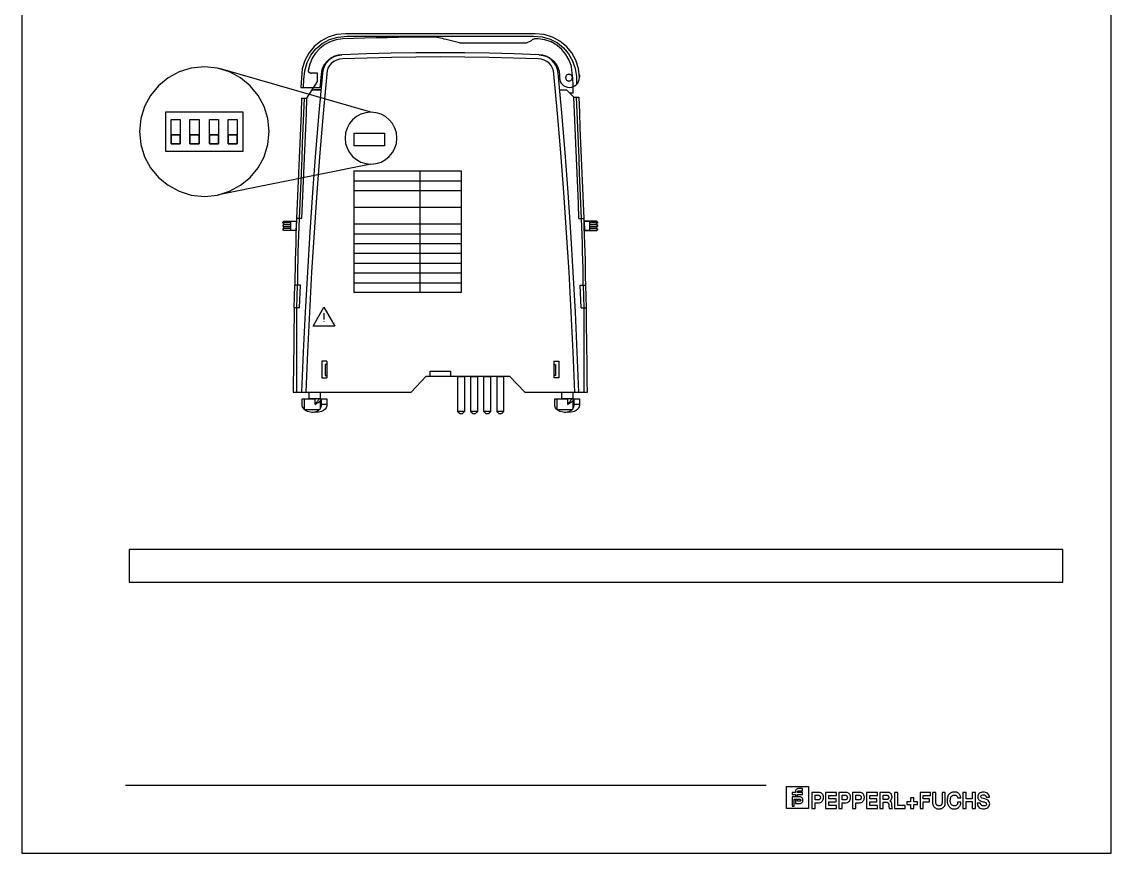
# Model space of a CAD drawing. Header units: metres. Extents: x 0 to 3575, y 0 to 842.
# Drawn here: x 2236 to 2831, y 0 to 454 of the extents above; entities that cross this region are included whole.
import ezdxf

# ---------------------------------------------------------------- set-up
doc = ezdxf.new("R2010")
doc.units = ezdxf.units.M
doc.layers.add('BORDER', color=2, linetype='Continuous')
doc.layers.add('SCHEMATICS', color=7, linetype='Continuous')

msp = doc.modelspace()

# ---------------------------------------------------------------- linework, layer by layer
at = {"layer": 'BORDER', "color": 2}
msp.add_lwpolyline([(2235.84, 0), (2831.12, 0), (2831.12, 841.89), (2235.84, 841.89), (2235.84, 0)], dxfattribs=at)
at = {"layer": 'SCHEMATICS', "color": 7}
for p, q in [((2516.45, 447.93), (2412.71, 447.93)), ((2413.6, 446.57), (2515.39, 446.57)), ((2475.03, 442.85), (2467.72, 444.67)), ((2475.03, 442.85), (2511.55, 442.85)), ((2511.55, 442.85), (2514.29, 444.22)), ((2426.62, 405.01), (2344.36, 428.76)), ((2388.62, 423.83), (2388.36, 418.48)), ((2389.72, 418.49), (2389.99, 422.96)), ((2397.42, 426.41), (2394.22, 426.41)), ((2397.42, 421.85), (2397.42, 426.41)), ((2529.67, 425.19), (2529.64, 424.01)), ((2388.36, 418.48), (2398.92, 418.48)), ((2391.66, 412.72), (2397.42, 421.85)), ((2394.68, 417.28), (2399.24, 417.28)), ((2399.24, 417.28), (2395.59, 417.28)), ((2529.81, 417.28), (2533.47, 417.28)), ((2537.57, 413.17), (2533.47, 417.28)), ((2388.76, 412.72), (2391.66, 412.72)), ((2537.12, 415.45), (2535.29, 415.45)), ((2537.57, 413.17), (2540.25, 413.17)), ((2417.21, 393.58), (2433.99, 393.58)), ((2417.21, 393.58), (2417.21, 386.73)), ((2433.99, 393.58), (2433.99, 386.73)), ((2317.48, 387.81), (2317.48, 392.68)), ((2317.48, 392.68), (2322.42, 392.68)), ((2322.42, 387.81), (2317.48, 387.81)), ((2322.42, 392.68), (2322.42, 387.81)), ((2327.75, 387.81), (2327.75, 392.68)), ((2327.75, 392.68), (2332.69, 392.68)), ((2332.69, 387.81), (2327.75, 387.81)), ((2332.69, 392.68), (2332.69, 387.81)), ((2338.38, 387.79), (2338.38, 392.68)), ((2338.38, 392.68), (2343.31, 392.68)), ((2343.31, 387.79), (2338.38, 387.79)), ((2343.31, 392.68), (2343.31, 387.79)), ((2348.65, 387.79), (2348.65, 392.68)), ((2348.65, 392.68), (2353.59, 392.68)), ((2353.59, 387.79), (2348.65, 387.79)), ((2353.59, 392.68), (2353.59, 387.79)), ((2433.99, 386.73), (2417.21, 386.73)), ((2426.62, 376.68), (2343.35, 359.83)), ((2417.21, 372.96), (2475.92, 372.96)), ((2417.21, 372.96), (2417.21, 306.52)), ((2453.42, 372.96), (2453.42, 306.52)), ((2475.92, 372.96), (2475.92, 306.52)), ((2417.21, 367.59), (2475.92, 367.59)), ((2417.21, 362.26), (2475.92, 362.26)), ((2417.21, 353.11), (2475.92, 353.11)), ((2382.89, 340.52), (2382.89, 345.57)), ((2382.89, 340.52), (2382.89, 345.57)), ((2385.89, 345.6), (2385.61, 340.32)), ((2388.74, 346.97), (2386, 346.97)), ((2540.31, 346.97), (2543.05, 346.97)), ((2543.09, 345.6), (2543.37, 340.32)), ((2546.09, 345.57), (2546.09, 340.52)), ((2546.09, 345.57), (2546.09, 340.52)), ((2378.59, 342.54), (2378.59, 343.49)), ((2378.59, 343.49), (2379.06, 343.49)), ((2378.59, 342.54), (2378.59, 343.49)), ((2378.59, 343.49), (2379.06, 343.49)), ((2379.06, 342.54), (2378.59, 342.54)), ((2379.06, 342.54), (2378.59, 342.54)), ((2379.06, 344.48), (2378.64, 344.48)), ((2379.06, 344.48), (2378.64, 344.48)), ((2378.64, 341.36), (2379.06, 341.36)), ((2378.64, 341.36), (2379.06, 341.36)), ((2382.86, 344.58), (2378.94, 344.58)), ((2382.86, 344.58), (2378.94, 344.58)), ((2382.86, 343.38), (2378.94, 343.38)), ((2382.86, 343.38), (2378.94, 343.38)), ((2382.86, 342.44), (2378.94, 342.44)), ((2382.86, 342.44), (2378.94, 342.44)), ((2382.86, 341.46), (2378.94, 341.46)), ((2382.86, 341.46), (2378.94, 341.46)), ((2379.06, 343.49), (2379.06, 344.48)), ((2379.06, 343.49), (2379.06, 344.48)), ((2379.06, 341.36), (2379.06, 342.54)), ((2379.06, 341.36), (2379.06, 342.54)), ((2385.61, 340.32), (2379.07, 340.32)), ((2385.91, 340.37), (2379.48, 340.37)), ((2417.21, 343.93), (2475.92, 343.93)), ((2549.5, 340.37), (2543.07, 340.37)), ((2543.37, 340.32), (2549.91, 340.32)), ((2550.04, 344.58), (2546.12, 344.58)), ((2550.04, 344.58), (2546.12, 344.58)), ((2550.04, 343.38), (2546.12, 343.38)), ((2550.04, 343.38), (2546.12, 343.38)), ((2550.04, 342.44), (2546.12, 342.44)), ((2550.04, 342.44), (2546.12, 342.44)), ((2550.04, 341.46), (2546.12, 341.46)), ((2550.04, 341.46), (2546.12, 341.46)), ((2549.92, 343.49), (2549.92, 344.48)), ((2549.92, 344.48), (2550.34, 344.48)), ((2550.34, 344.48), (2549.92, 344.48)), ((2549.92, 344.48), (2549.92, 343.49)), ((2550.39, 343.49), (2549.92, 343.49)), ((2549.92, 343.49), (2550.39, 343.49)), ((2549.92, 341.36), (2549.92, 342.54)), ((2549.92, 342.54), (2550.39, 342.54)), ((2550.39, 342.54), (2549.92, 342.54)), ((2549.92, 342.54), (2549.92, 341.36)), ((2550.34, 341.36), (2549.92, 341.36)), ((2549.92, 341.36), (2550.34, 341.36)), ((2550.39, 342.54), (2550.39, 343.49)), ((2550.39, 343.49), (2550.39, 342.54)), ((2417.21, 338.59), (2475.92, 338.59)), ((2417.21, 333.22), (2475.92, 333.22)), ((2417.21, 327.89), (2475.92, 327.89)), ((2417.21, 322.56), (2475.92, 322.56)), ((2417.21, 317.19), (2475.92, 317.19)), ((2384.63, 298.12), (2385.09, 310.45)), ((2388.09, 310.45), (2385.09, 310.45)), ((2386.04, 298.12), (2386.5, 310.45)), ((2387.63, 298.12), (2388.09, 310.45)), ((2417.21, 311.85), (2475.92, 311.85)), ((2540.97, 310.45), (2543.97, 310.45)), ((2541.43, 298.12), (2540.97, 310.45)), ((2543.14, 298.15), (2542.68, 310.48)), ((2544.42, 298.12), (2543.97, 310.45)), ((2475.92, 306.52), (2417.21, 306.52)), ((2387.63, 298.11), (2384.63, 298.14)), ((2395, 288.16), (2400.92, 298.47)), ((2400.92, 298.47), (2406.87, 288.16)), ((2541.43, 298.12), (2544.42, 298.12)), ((2400.92, 295.11), (2400.92, 291.75)), ((2406.87, 288.16), (2395, 288.16)), ((2400.92, 290.61), (2400.92, 290.52)), ((2399.7, 268.9), (2399.7, 259.78)), ((2402.44, 268.9), (2399.7, 268.9)), ((2399.7, 268.9), (2399.7, 259.78)), ((2402.44, 268.9), (2399.7, 268.9)), ((2402.44, 268.9), (2402.44, 259.78)), ((2402.44, 268.9), (2402.44, 259.78)), ((2526.62, 268.9), (2526.62, 259.78)), ((2526.62, 268.9), (2529.36, 268.9)), ((2526.62, 268.9), (2526.62, 259.78)), ((2526.62, 268.9), (2529.36, 268.9)), ((2529.36, 268.9), (2529.36, 259.78)), ((2529.36, 268.9), (2529.36, 259.78)), ((2401.53, 267.08), (2401.53, 261.14)), ((2402.44, 267.08), (2401.53, 267.08)), ((2401.53, 267.08), (2401.53, 261.14)), ((2402.44, 267.08), (2401.53, 267.08)), ((2459.05, 263.43), (2470.01, 263.43)), ((2459.05, 260.69), (2459.05, 263.43)), ((2470.01, 263.43), (2470.01, 260.69)), ((2526.62, 267.08), (2527.53, 267.08)), ((2526.62, 267.08), (2527.53, 267.08)), ((2527.53, 267.08), (2527.53, 261.14)), ((2527.53, 267.08), (2527.53, 261.14)), ((2399.7, 259.78), (2402.44, 259.78)), ((2399.7, 259.78), (2402.44, 259.78)), ((2401.53, 261.14), (2402.44, 261.14)), ((2401.53, 261.14), (2402.44, 261.14)), ((2456.77, 260.69), (2448.55, 252.01)), ((2456.77, 260.69), (2470.11, 260.69)), ((2470.01, 260.69), (2502.42, 260.69)), ((2502.42, 260.69), (2510.64, 252.01)), ((2527.53, 261.14), (2526.62, 261.14)), ((2527.53, 261.14), (2526.62, 261.14)), ((2529.36, 259.78), (2526.62, 259.78)), ((2529.36, 259.78), (2526.62, 259.78)), ((2384.18, 252.01), (2448.55, 252.01)), ((2384.18, 252.01), (2384.18, 252.01)), ((2384.18, 252.01), (2384.18, 252.01)), ((2510.64, 252.01), (2544.88, 252.01)), ((2389.04, 248.32), (2395.97, 248.33)), ((2389.04, 244.61), (2389.04, 248.32)), ((2390.21, 248.3), (2390.21, 242.51)), ((2395.97, 248.33), (2395.97, 245.42)), ((2398.16, 248.32), (2402.54, 248.32)), ((2398.91, 247.28), (2398.91, 242.98)), ((2399.42, 247.69), (2399.6, 248.32)), ((2399.63, 244.61), (2399.63, 248.32)), ((2399.66, 245.39), (2402.54, 245.39)), ((2402.54, 248.32), (2402.54, 244.61)), ((2527.08, 248.32), (2534.01, 248.33)), ((2527.08, 244.61), (2527.08, 248.32)), ((2528.25, 248.3), (2528.25, 242.51)), ((2534.01, 248.33), (2534.01, 245.42)), ((2536.21, 248.32), (2540.58, 248.32)), ((2536.95, 247.28), (2536.95, 242.98)), ((2537.46, 247.69), (2537.64, 248.32)), ((2537.67, 244.61), (2537.67, 248.32)), ((2537.7, 245.39), (2540.58, 245.39)), ((2540.58, 248.32), (2540.58, 244.61)), ((2390.23, 242.48), (2398.45, 242.48)), ((2395.86, 240.92), (2395.71, 240.92)), ((2477.7, 241.38), (2474.04, 241.38)), ((2484.82, 241.38), (2481.16, 241.38)), ((2492.02, 241.38), (2488.37, 241.38)), ((2499.14, 241.38), (2495.48, 241.38)), ((2528.28, 242.48), (2536.49, 242.48)), ((2533.9, 240.92), (2533.76, 240.92)), ((2292.53, 37.2), (2642.51, 37.2)), ((2653.62, 36.55), (2665.74, 36.55)), ((2653.62, 24.43), (2653.62, 36.55)), ((2665.74, 36.55), (2665.74, 24.43)), ((2658.58, 33.23), (2656.76, 33.23)), ((2656.76, 33.23), (2656.76, 32.01)), ((2656.76, 32.01), (2658.58, 32.01)), ((2656.76, 30.79), (2656.76, 25.65)), ((2658.58, 33.67), (2658.58, 33.23)), ((2658.58, 32.01), (2658.58, 31.27)), ((2658.58, 31.27), (2659.79, 31.27)), ((2662.42, 33.23), (2659.79, 33.23)), ((2659.79, 32.01), (2662.42, 32.01)), ((2662.42, 34.13), (2662.42, 35.34)), ((2662.42, 32.01), (2662.42, 33.23)), ((2671.54, 33.24), (2667.51, 33.24)), ((2667.51, 33.24), (2667.51, 24.43)), ((2669.31, 29.13), (2669.31, 31.69)), ((2669.31, 31.69), (2671.08, 31.69)), ((2681.09, 33.24), (2675.03, 33.24)), ((2675.03, 33.24), (2675.03, 24.42)), ((2676.82, 29.71), (2676.82, 31.62)), ((2676.82, 31.62), (2681.09, 31.62)), ((2681.09, 31.62), (2681.09, 33.24)), ((2686.27, 33.25), (2682.23, 33.25)), ((2682.23, 33.25), (2682.23, 24.42)), ((2684.04, 29.13), (2684.04, 31.7)), ((2684.04, 31.7), (2685.81, 31.7)), ((2693.84, 33.24), (2689.81, 33.24)), ((2689.81, 33.24), (2689.81, 24.43)), ((2691.62, 29.13), (2691.62, 31.69)), ((2691.62, 31.69), (2693.39, 31.69)), ((2703.48, 33.24), (2697.41, 33.24)), ((2697.41, 33.24), (2697.41, 24.42)), ((2699.2, 29.71), (2699.2, 31.62)), ((2699.2, 31.62), (2703.48, 31.62)), ((2703.48, 31.62), (2703.48, 33.24)), ((2709.06, 33.23), (2704.66, 33.23)), ((2704.66, 33.23), (2704.66, 24.43)), ((2706.44, 29.31), (2706.44, 31.68)), ((2706.44, 31.68), (2708.35, 31.68)), ((2708.35, 31.68), (2708.57, 31.68)), ((2714.58, 33.24), (2712.79, 33.24)), ((2712.79, 33.24), (2712.79, 24.43)), ((2714.58, 26.05), (2714.58, 33.24)), ((2723.28, 30.31), (2721.5, 30.31)), ((2721.5, 30.31), (2721.5, 28.17)), ((2723.28, 28.17), (2723.28, 30.31)), ((2732.38, 33.25), (2726.66, 33.25)), ((2726.66, 33.25), (2726.66, 24.43)), ((2728.45, 29.73), (2728.45, 31.62)), ((2728.45, 31.62), (2732.38, 31.62)), ((2732.38, 31.62), (2732.38, 33.25)), ((2735.3, 33.25), (2733.52, 33.25)), ((2733.52, 33.25), (2733.52, 27.59)), ((2735.3, 28.17), (2735.3, 33.25)), ((2740.47, 33.25), (2738.68, 33.25)), ((2738.68, 33.25), (2738.68, 28.17)), ((2740.47, 27.6), (2740.47, 33.25)), ((2747.19, 30.25), (2748.91, 30.25)), ((2748.91, 30.25), (2748.88, 30.47)), ((2751.88, 33.25), (2750.1, 33.25)), ((2750.1, 33.25), (2750.1, 24.43)), ((2751.88, 29.78), (2751.88, 33.25)), ((2755.12, 29.78), (2751.88, 29.78)), ((2756.89, 33.25), (2755.12, 33.25)), ((2755.12, 33.25), (2755.12, 29.78)), ((2756.89, 24.43), (2756.89, 33.25)), ((2762.79, 30.61), (2764.55, 30.61)), ((2764.55, 30.61), (2764.54, 30.82)), ((2665.74, 24.43), (2653.62, 24.43)), ((2656.76, 25.65), (2657.97, 25.65)), ((2657.97, 25.65), (2657.97, 29.57)), ((2657.97, 29.57), (2660.88, 29.57)), ((2659.79, 29.09), (2658.58, 29.09)), ((2658.58, 29.09), (2658.58, 27.14)), ((2658.58, 27.14), (2660.88, 27.14)), ((2659.79, 28.36), (2659.79, 29.09)), ((2667.51, 24.43), (2669.31, 24.43)), ((2671.02, 29.13), (2669.31, 29.13)), ((2669.31, 24.43), (2669.31, 27.59)), ((2669.31, 27.59), (2671.36, 27.59)), ((2671.33, 29.16), (2671.02, 29.13)), ((2671.36, 27.59), (2671.72, 27.61)), ((2675.03, 24.42), (2681.09, 24.42)), ((2680.75, 29.71), (2676.82, 29.71)), ((2676.82, 26.04), (2676.82, 28.17)), ((2676.82, 28.17), (2680.75, 28.17)), ((2681.09, 26.04), (2676.82, 26.04)), ((2680.75, 28.17), (2680.75, 29.71)), ((2681.09, 24.42), (2681.09, 26.04)), ((2682.23, 24.42), (2684.04, 24.42)), ((2685.75, 29.13), (2684.04, 29.13)), ((2684.04, 24.42), (2684.04, 27.58)), ((2684.04, 27.58), (2686.09, 27.58)), ((2686.06, 29.15), (2685.75, 29.13)), ((2686.09, 27.58), (2686.46, 27.61)), ((2689.81, 24.43), (2691.62, 24.43)), ((2693.32, 29.13), (2691.62, 29.13)), ((2691.62, 24.43), (2691.62, 27.59)), ((2691.62, 27.59), (2693.67, 27.59)), ((2693.63, 29.16), (2693.32, 29.13)), ((2693.67, 27.59), (2694.03, 27.61)), ((2697.41, 24.42), (2703.48, 24.42)), ((2703.13, 29.71), (2699.2, 29.71)), ((2699.2, 26.04), (2699.2, 28.17)), ((2699.2, 28.17), (2703.13, 28.17)), ((2703.48, 26.04), (2699.2, 26.04)), ((2703.13, 28.17), (2703.13, 29.71)), ((2703.48, 24.42), (2703.48, 26.04)), ((2704.66, 24.43), (2706.44, 24.43)), ((2708.14, 29.31), (2706.44, 29.31)), ((2706.44, 24.43), (2706.44, 27.84)), ((2706.44, 27.84), (2708.31, 27.84)), ((2708.56, 29.33), (2708.14, 29.31)), ((2708.31, 27.84), (2708.57, 27.84)), ((2709.77, 24.68), (2709.84, 24.43)), ((2709.84, 24.43), (2711.53, 24.43)), ((2710.17, 28.64), (2710.52, 28.89)), ((2710.42, 28.48), (2710.17, 28.64)), ((2711.45, 24.74), (2711.34, 25.36)), ((2711.53, 24.43), (2711.45, 24.74)), ((2712.79, 24.43), (2718.51, 24.43)), ((2718.51, 26.05), (2714.58, 26.05)), ((2718.51, 24.43), (2718.51, 26.05)), ((2721.5, 28.17), (2719.45, 28.17)), ((2719.45, 28.17), (2719.45, 26.6)), ((2719.45, 26.6), (2721.5, 26.6)), ((2721.5, 26.6), (2721.5, 24.43)), ((2721.5, 24.43), (2723.28, 24.43)), ((2725.33, 28.17), (2723.28, 28.17)), ((2723.28, 24.43), (2723.28, 26.6)), ((2723.28, 26.6), (2725.33, 26.6)), ((2725.33, 26.6), (2725.33, 28.17)), ((2726.66, 24.43), (2728.45, 24.43)), ((2731.88, 29.73), (2728.45, 29.73)), ((2728.45, 24.43), (2728.45, 28.17)), ((2728.45, 28.17), (2731.88, 28.17)), ((2731.88, 28.17), (2731.88, 29.73)), ((2735.34, 27.43), (2735.3, 28.17)), ((2738.68, 28.17), (2738.68, 27.43)), ((2740.43, 27.07), (2740.47, 27.6)), ((2748.91, 27.83), (2747.18, 27.83)), ((2747.18, 27.83), (2747.18, 27.56)), ((2748.93, 27.67), (2748.91, 27.83)), ((2750.1, 24.43), (2751.88, 24.43)), ((2751.88, 24.43), (2751.88, 28.2)), ((2751.88, 28.2), (2755.12, 28.2)), ((2755.12, 28.2), (2755.12, 24.43)), ((2755.12, 24.43), (2756.89, 24.43)), ((2759.68, 27.36), (2757.9, 27.36)), ((2757.9, 27.36), (2757.9, 27.1)), ((2759.68, 27.24), (2759.68, 27.36))]:
    msp.add_line(p, q, dxfattribs=at)
for points in [[(2412.71, 447.93), (2407.86, 447.44), (2403.33, 446.03), (2399.24, 443.81), (2395.67, 440.87), (2392.73, 437.3), (2390.51, 433.21), (2389.1, 428.69), (2388.62, 423.83)], [(2389.99, 422.96), (2390.42, 427.72), (2391.69, 432.16), (2393.73, 436.18), (2396.49, 439.69), (2399.92, 442.58), (2403.95, 444.75), (2408.53, 446.12), (2413.6, 446.57)], [(2515.39, 446.57), (2520.2, 446.15), (2524.58, 444.89), (2528.49, 442.88), (2531.87, 440.19), (2534.66, 436.92), (2536.81, 433.16), (2538.26, 428.99), (2538.96, 424.5)], [(2540.55, 424.11), (2540.01, 428.91), (2538.58, 433.39), (2536.35, 437.44), (2533.4, 440.96), (2529.85, 443.87), (2525.77, 446.06), (2521.28, 447.44), (2516.45, 447.93)], [(2411.11, 445.13), (2407.61, 444.65), (2404.34, 443.57), (2401.34, 441.97), (2398.67, 439.88), (2396.39, 437.36), (2394.55, 434.47), (2393.2, 431.26), (2392.4, 427.78)], [(2459.96, 446.04), (2453.82, 446.02), (2447.71, 445.96), (2441.62, 445.87), (2435.54, 445.76), (2429.46, 445.62), (2423.37, 445.47), (2417.26, 445.3), (2411.11, 445.13)], [(2467.72, 444.67), (2466.7, 444.99), (2465.68, 445.27), (2464.67, 445.51), (2463.67, 445.7), (2462.7, 445.85), (2461.75, 445.96), (2460.84, 446.02), (2459.96, 446.04)], [(2516.57, 445.13), (2516.23, 445.11), (2515.9, 445.05), (2515.57, 444.96), (2515.26, 444.84), (2514.97, 444.71), (2514.71, 444.55), (2514.48, 444.39), (2514.29, 444.22)], [(2517.94, 445.13), (2517.77, 445.13), (2517.6, 445.13), (2517.43, 445.13), (2517.26, 445.13), (2517.09, 445.13), (2516.92, 445.13), (2516.75, 445.13), (2516.57, 445.13)], [(2536.66, 426.41), (2536.14, 430.08), (2534.96, 433.51), (2533.19, 436.63), (2530.9, 439.37), (2528.16, 441.65), (2525.04, 443.43), (2521.61, 444.61), (2517.94, 445.13)], [(2399.55, 425.19), (2399.77, 427.44), (2400.42, 429.53), (2401.45, 431.42), (2402.81, 433.07), (2404.46, 434.43), (2406.35, 435.46), (2408.44, 436.1), (2410.68, 436.33)], [(2410.66, 436.46), (2408.65, 436.25), (2406.77, 435.66), (2405.05, 434.72), (2403.52, 433.49), (2402.24, 432), (2401.22, 430.29), (2400.51, 428.42), (2400.16, 426.41)], [(2518.4, 436.46), (2504.9, 436.9), (2491.42, 437.23), (2477.97, 437.42), (2464.53, 437.48), (2451.09, 437.42), (2437.64, 437.23), (2424.16, 436.9), (2410.66, 436.46)], [(2517.94, 434.17), (2504.59, 434.62), (2491.24, 434.94), (2477.88, 435.14), (2464.53, 435.2), (2451.18, 435.14), (2437.82, 434.94), (2424.47, 434.62), (2411.11, 434.17)], [(2528.9, 426.41), (2528.54, 428.42), (2527.84, 430.29), (2526.82, 432), (2525.53, 433.49), (2524.01, 434.72), (2522.29, 435.66), (2520.41, 436.25), (2518.4, 436.46)], [(2518.54, 436.33), (2520.78, 436.1), (2522.87, 435.46), (2524.77, 434.43), (2526.41, 433.07), (2527.77, 431.42), (2528.8, 429.53), (2529.45, 427.44), (2529.67, 425.19)], [(2335.62, 429.85), (2328.48, 429.13), (2321.83, 427.07), (2315.82, 423.8), (2310.57, 419.48), (2306.25, 414.24), (2302.98, 408.22), (2300.92, 401.57), (2300.2, 394.43)], [(2371.04, 394.43), (2370.32, 401.57), (2368.25, 408.22), (2364.99, 414.24), (2360.66, 419.48), (2355.42, 423.8), (2349.4, 427.07), (2342.75, 429.13), (2335.62, 429.85)], [(2411.11, 434.17), (2409.43, 434.01), (2407.83, 433.53), (2406.36, 432.78), (2405.06, 431.78), (2403.98, 430.56), (2403.15, 429.16), (2402.62, 427.62), (2402.44, 425.96)], [(2526.62, 425.96), (2526.43, 427.62), (2525.9, 429.16), (2525.08, 430.56), (2523.99, 431.78), (2522.69, 432.78), (2521.23, 433.53), (2519.63, 434.01), (2517.94, 434.17)], [(2400.16, 426.41), (2398.19, 404.67), (2396.38, 382.92), (2394.74, 361.16), (2393.25, 339.38), (2391.91, 317.59), (2390.72, 295.76), (2389.66, 273.91), (2388.74, 252.01)], [(2402.44, 425.96), (2400.47, 404.36), (2398.67, 382.73), (2397.02, 361.05), (2395.53, 339.33), (2394.2, 317.56), (2393, 295.76), (2391.95, 273.91), (2391.03, 252.01)], [(2392.4, 427.78), (2392.4, 427.61), (2392.4, 427.45), (2392.42, 427.29), (2392.45, 427.15), (2392.51, 427.04), (2392.59, 426.95), (2392.7, 426.89), (2392.85, 426.87)], [(2392.85, 426.87), (2393.02, 426.72), (2393.19, 426.6), (2393.37, 426.52), (2393.54, 426.47), (2393.71, 426.44), (2393.88, 426.42), (2394.05, 426.41), (2394.22, 426.41)], [(2398.92, 418.48), (2399.06, 419.98), (2399.19, 421.31), (2399.29, 422.46), (2399.38, 423.42), (2399.45, 424.18), (2399.5, 424.74), (2399.54, 425.08), (2399.55, 425.19)], [(2538.03, 252.01), (2537.11, 273.91), (2536.06, 295.76), (2534.86, 317.56), (2533.52, 339.33), (2532.04, 361.05), (2530.39, 382.73), (2528.59, 404.36), (2526.62, 425.96)], [(2540.31, 252.01), (2539.39, 273.91), (2538.34, 295.76), (2537.14, 317.59), (2535.81, 339.38), (2534.32, 361.16), (2532.67, 382.92), (2530.87, 404.67), (2528.9, 426.41)], [(2529.64, 424.01), (2529.75, 422.91), (2530.06, 421.89), (2530.57, 420.97), (2531.23, 420.16), (2532.04, 419.5), (2532.96, 419), (2533.98, 418.68), (2535.08, 418.57)], [(2534.84, 425.74), (2534.49, 425.71), (2534.16, 425.6), (2533.85, 425.44), (2533.57, 425.23), (2533.33, 424.98), (2533.15, 424.71), (2533.04, 424.41), (2532.99, 424.11)], [(2532.99, 424.11), (2533.04, 423.66), (2533.15, 423.27), (2533.33, 422.92), (2533.57, 422.62), (2533.85, 422.38), (2534.16, 422.21), (2534.49, 422.1), (2534.84, 422.06)], [(2536.68, 424.11), (2536.64, 424.41), (2536.52, 424.71), (2536.34, 424.98), (2536.1, 425.23), (2535.82, 425.44), (2535.51, 425.6), (2535.18, 425.71), (2534.84, 425.74)], [(2534.84, 422.06), (2535.18, 422.1), (2535.51, 422.21), (2535.82, 422.38), (2536.1, 422.62), (2536.34, 422.92), (2536.52, 423.27), (2536.64, 423.66), (2536.68, 424.11)], [(2535.08, 418.57), (2536.17, 418.68), (2537.2, 419), (2538.12, 419.5), (2538.92, 420.16), (2539.59, 420.97), (2540.09, 421.89), (2540.41, 422.91), (2540.52, 424.01)], [(2537.12, 415.45), (2537.12, 416.82), (2537.11, 418.19), (2537.09, 419.56), (2537.06, 420.93), (2537.01, 422.3), (2536.93, 423.67), (2536.81, 425.04), (2536.66, 426.41)], [(2538.96, 424.5), (2538.97, 424.22), (2538.98, 423.72), (2538.99, 423.09), (2539, 422.39), (2539, 421.68), (2539.01, 421.05), (2539.01, 420.55), (2539.02, 420.27)], [(2540.52, 424.01), (2540.52, 424.87), (2540.52, 425.29), (2540.53, 425.36), (2540.53, 425.18), (2540.54, 424.87), (2540.55, 424.51), (2540.55, 424.23), (2540.55, 424.11)], [(2388.76, 412.72), (2388.42, 404.5), (2388.08, 396.28), (2387.74, 388.06), (2387.39, 379.84), (2387.05, 371.63), (2386.71, 363.41), (2386.37, 355.19), (2386.03, 346.97)], [(2390.15, 412.72), (2389.81, 404.5), (2389.47, 396.28), (2389.12, 388.06), (2388.78, 379.84), (2388.44, 371.63), (2388.1, 363.41), (2387.75, 355.19), (2387.41, 346.97)], [(2391.48, 412.72), (2391.14, 404.5), (2390.8, 396.28), (2390.46, 388.06), (2390.11, 379.84), (2389.77, 371.63), (2389.43, 363.41), (2389.09, 355.19), (2388.74, 346.97)], [(2540.31, 346.97), (2539.97, 355.19), (2539.63, 363.42), (2539.29, 371.65), (2538.94, 379.9), (2538.6, 388.17), (2538.26, 396.47), (2537.92, 404.8), (2537.57, 413.17)], [(2541.7, 346.97), (2541.36, 355.19), (2541.01, 363.42), (2540.67, 371.65), (2540.33, 379.9), (2539.99, 388.17), (2539.65, 396.47), (2539.3, 404.8), (2538.96, 413.17)], [(2543.09, 346.97), (2542.74, 355.19), (2542.4, 363.42), (2542.06, 371.65), (2541.72, 379.9), (2541.37, 388.17), (2541.03, 396.47), (2540.69, 404.8), (2540.35, 413.17)], [(2314.28, 383.81), (2356.78, 383.81), (2356.78, 405.06), (2314.28, 405.06), (2314.28, 383.81)], [(2426.62, 405.01), (2423.77, 404.73), (2421.11, 403.9), (2418.7, 402.59), (2416.61, 400.86), (2414.88, 398.77), (2413.57, 396.36), (2412.74, 393.7), (2412.46, 390.85)], [(2440.79, 390.85), (2440.5, 393.7), (2439.68, 396.36), (2438.37, 398.77), (2436.64, 400.86), (2434.54, 402.59), (2432.14, 403.9), (2429.48, 404.73), (2426.62, 405.01)], [(2322.42, 387.79), (2317.48, 387.79), (2317.48, 401.08), (2322.42, 401.08), (2322.42, 387.79)], [(2332.69, 387.79), (2327.75, 387.79), (2327.75, 401.08), (2332.69, 401.08), (2332.69, 387.79)], [(2343.31, 387.79), (2338.38, 387.79), (2338.38, 401.08), (2343.31, 401.08), (2343.31, 387.79)], [(2353.59, 387.79), (2348.65, 387.79), (2348.65, 401.08), (2353.59, 401.08), (2353.59, 387.79)], [(2300.2, 394.43), (2300.92, 387.3), (2302.98, 380.65), (2306.25, 374.63), (2310.57, 369.39), (2315.82, 365.07), (2321.83, 361.8), (2328.48, 359.74), (2335.62, 359.02)], [(2335.62, 359.02), (2342.75, 359.74), (2349.4, 361.8), (2355.42, 365.07), (2360.66, 369.39), (2364.99, 374.63), (2368.25, 380.65), (2370.32, 387.3), (2371.04, 394.43)], [(2322.42, 392.68), (2317.48, 392.68), (2317.48, 387.81), (2322.42, 387.81), (2322.42, 392.68)], [(2332.69, 392.68), (2327.75, 392.68), (2327.75, 387.81), (2332.69, 387.81), (2332.69, 392.68)], [(2343.31, 392.68), (2338.38, 392.68), (2338.38, 387.79), (2343.31, 387.79), (2343.31, 392.68)], [(2353.59, 392.68), (2348.65, 392.68), (2348.65, 387.79), (2353.59, 387.79), (2353.59, 392.68)], [(2412.46, 390.85), (2412.74, 387.99), (2413.57, 385.33), (2414.88, 382.93), (2416.61, 380.83), (2418.7, 379.1), (2421.11, 377.79), (2423.77, 376.97), (2426.62, 376.68)], [(2426.62, 376.68), (2429.48, 376.97), (2432.14, 377.79), (2434.54, 379.1), (2436.64, 380.83), (2438.37, 382.93), (2439.68, 385.33), (2440.5, 387.99), (2440.79, 390.85)], [(2378.55, 344.73), (2378.58, 344.96), (2378.68, 345.14), (2378.83, 345.27), (2379, 345.36), (2379.18, 345.42), (2379.33, 345.46), (2379.44, 345.47), (2379.48, 345.48)], [(2378.55, 344.73), (2378.58, 344.96), (2378.68, 345.14), (2378.83, 345.27), (2379, 345.36), (2379.18, 345.42), (2379.33, 345.46), (2379.44, 345.47), (2379.48, 345.48)], [(2379.48, 345.48), (2379.79, 345.47), (2380.61, 345.46), (2381.75, 345.44), (2383.03, 345.44), (2384.26, 345.44), (2385.28, 345.47), (2385.88, 345.52), (2385.89, 345.6)], [(2379.48, 345.48), (2379.79, 345.47), (2380.61, 345.46), (2381.75, 345.44), (2383.03, 345.44), (2384.26, 345.44), (2385.28, 345.47), (2385.88, 345.52), (2385.89, 345.6)], [(2386, 346.97), (2385.83, 342.37), (2385.67, 337.8), (2385.51, 333.25), (2385.38, 328.71), (2385.26, 324.17), (2385.17, 319.62), (2385.11, 315.05), (2385.09, 310.45)], [(2387.37, 346.97), (2387.2, 342.37), (2387.04, 337.8), (2386.88, 333.25), (2386.75, 328.71), (2386.63, 324.17), (2386.54, 319.62), (2386.48, 315.05), (2386.46, 310.45)], [(2542.6, 310.45), (2542.58, 315.05), (2542.52, 319.62), (2542.43, 324.17), (2542.31, 328.71), (2542.17, 333.25), (2542.02, 337.8), (2541.86, 342.37), (2541.68, 346.97)], [(2543.97, 310.45), (2543.95, 315.05), (2543.89, 319.62), (2543.8, 324.17), (2543.68, 328.71), (2543.54, 333.25), (2543.39, 337.8), (2543.22, 342.37), (2543.05, 346.97)], [(2549.5, 345.48), (2549.19, 345.47), (2548.37, 345.46), (2547.23, 345.44), (2545.95, 345.44), (2544.71, 345.44), (2543.7, 345.47), (2543.1, 345.52), (2543.09, 345.6)], [(2543.09, 345.6), (2543.1, 345.52), (2543.7, 345.47), (2544.71, 345.44), (2545.95, 345.44), (2547.23, 345.44), (2548.37, 345.46), (2549.19, 345.47), (2549.5, 345.48)], [(2550.43, 344.73), (2550.4, 344.96), (2550.3, 345.14), (2550.15, 345.27), (2549.98, 345.36), (2549.8, 345.42), (2549.65, 345.46), (2549.54, 345.47), (2549.5, 345.48)], [(2549.5, 345.48), (2549.54, 345.47), (2549.65, 345.46), (2549.8, 345.42), (2549.98, 345.36), (2550.15, 345.27), (2550.3, 345.14), (2550.4, 344.96), (2550.43, 344.73)], [(2378.64, 344.48), (2378.64, 344.47), (2378.63, 344.46), (2378.62, 344.45), (2378.6, 344.44), (2378.58, 344.46), (2378.57, 344.51), (2378.56, 344.6), (2378.55, 344.73)], [(2378.64, 344.48), (2378.64, 344.47), (2378.63, 344.46), (2378.62, 344.45), (2378.6, 344.44), (2378.58, 344.46), (2378.57, 344.51), (2378.56, 344.6), (2378.55, 344.73)], [(2378.55, 341.11), (2378.55, 341.2), (2378.56, 341.26), (2378.57, 341.3), (2378.59, 341.33), (2378.61, 341.35), (2378.63, 341.36), (2378.64, 341.36), (2378.64, 341.36)], [(2378.55, 341.11), (2378.55, 341.2), (2378.56, 341.26), (2378.57, 341.3), (2378.59, 341.33), (2378.61, 341.35), (2378.63, 341.36), (2378.64, 341.36), (2378.64, 341.36)], [(2379.07, 340.32), (2379.05, 340.33), (2378.99, 340.35), (2378.91, 340.39), (2378.82, 340.46), (2378.72, 340.56), (2378.64, 340.7), (2378.58, 340.88), (2378.55, 341.11)], [(2379.48, 340.37), (2379.44, 340.37), (2379.34, 340.39), (2379.19, 340.42), (2379.02, 340.48), (2378.85, 340.58), (2378.7, 340.71), (2378.6, 340.88), (2378.55, 341.11)], [(2550.43, 341.11), (2550.38, 340.88), (2550.27, 340.71), (2550.12, 340.58), (2549.96, 340.48), (2549.79, 340.42), (2549.64, 340.39), (2549.54, 340.37), (2549.5, 340.37)], [(2549.91, 340.32), (2549.93, 340.33), (2549.99, 340.35), (2550.07, 340.39), (2550.16, 340.46), (2550.25, 340.56), (2550.34, 340.7), (2550.4, 340.88), (2550.43, 341.11)], [(2550.34, 344.48), (2550.34, 344.47), (2550.35, 344.46), (2550.36, 344.45), (2550.38, 344.44), (2550.4, 344.46), (2550.41, 344.51), (2550.42, 344.6), (2550.43, 344.73)], [(2550.43, 344.73), (2550.42, 344.6), (2550.41, 344.51), (2550.4, 344.46), (2550.38, 344.44), (2550.36, 344.45), (2550.35, 344.46), (2550.34, 344.47), (2550.34, 344.48)], [(2550.43, 341.11), (2550.43, 341.2), (2550.42, 341.26), (2550.41, 341.3), (2550.39, 341.33), (2550.37, 341.35), (2550.35, 341.36), (2550.34, 341.36), (2550.34, 341.36)], [(2550.34, 341.36), (2550.34, 341.36), (2550.35, 341.36), (2550.37, 341.35), (2550.39, 341.33), (2550.41, 341.3), (2550.42, 341.26), (2550.43, 341.2), (2550.43, 341.11)], [(2384.63, 298.12), (2384.61, 292.45), (2384.56, 286.75), (2384.49, 281.01), (2384.41, 275.24), (2384.32, 269.45), (2384.25, 263.65), (2384.2, 257.83), (2384.18, 252.01)], [(2386, 298.12), (2386, 292.45), (2386, 286.75), (2386, 281.01), (2386, 275.24), (2386, 269.45), (2386, 263.65), (2386, 257.83), (2386, 252.01)], [(2543.05, 252.01), (2543.05, 257.83), (2543.05, 263.65), (2543.05, 269.45), (2543.05, 275.24), (2543.05, 281.01), (2543.05, 286.75), (2543.05, 292.45), (2543.05, 298.12)], [(2544.88, 252.01), (2544.86, 257.83), (2544.81, 263.65), (2544.74, 269.45), (2544.65, 275.24), (2544.57, 281.01), (2544.49, 286.75), (2544.44, 292.45), (2544.42, 298.12)], [(2477.67, 260.55), (2477.67, 241.38), (2474.08, 241.38), (2474.08, 260.55), (2477.67, 260.55)], [(2484.78, 260.6), (2484.78, 241.38), (2481.19, 241.38), (2481.19, 260.6), (2484.78, 260.6)], [(2491.99, 260.55), (2491.99, 241.38), (2488.4, 241.38), (2488.4, 260.55), (2491.99, 260.55)], [(2499.11, 260.6), (2499.11, 241.38), (2495.52, 241.38), (2495.52, 260.6), (2499.11, 260.6)], [(2398.93, 251.96), (2398.93, 248.3), (2392.88, 248.3), (2392.88, 251.96), (2398.93, 251.96)], [(2536.97, 251.96), (2536.97, 248.3), (2530.92, 248.3), (2530.92, 251.96), (2536.97, 251.96)], [(2395.71, 240.92), (2393.62, 241.04), (2392.02, 241.44), (2390.84, 242.03), (2390.02, 242.71), (2389.5, 243.4), (2389.2, 244.01), (2389.07, 244.44), (2389.04, 244.61)], [(2394.37, 240.96), (2396.01, 241.23), (2397.27, 241.7), (2398.2, 242.3), (2398.85, 242.94), (2399.26, 243.56), (2399.5, 244.09), (2399.61, 244.47), (2399.63, 244.61)], [(2402.54, 244.61), (2402.51, 244.44), (2402.38, 244.01), (2402.08, 243.4), (2401.55, 242.71), (2400.73, 242.03), (2399.55, 241.44), (2397.95, 241.04), (2395.86, 240.92)], [(2395.91, 245.34), (2396.51, 245.66), (2397.12, 246.03), (2397.71, 246.42), (2398.26, 246.8), (2398.72, 247.15), (2399.09, 247.43), (2399.33, 247.62), (2399.42, 247.69)], [(2395.97, 245.42), (2396, 245.44), (2396.08, 245.51), (2396.21, 245.62), (2396.37, 245.76), (2396.55, 245.92), (2396.73, 246.09), (2396.91, 246.27), (2397.06, 246.44)], [(2397.06, 246.44), (2397.27, 246.7), (2397.47, 247), (2397.65, 247.32), (2397.82, 247.62), (2397.96, 247.89), (2398.07, 248.11), (2398.14, 248.26), (2398.16, 248.32)], [(2533.76, 240.92), (2531.67, 241.04), (2530.06, 241.44), (2528.88, 242.03), (2528.06, 242.71), (2527.54, 243.4), (2527.24, 244.01), (2527.11, 244.44), (2527.08, 244.61)], [(2532.41, 240.96), (2534.05, 241.23), (2535.31, 241.7), (2536.24, 242.3), (2536.89, 242.94), (2537.31, 243.56), (2537.54, 244.09), (2537.65, 244.47), (2537.67, 244.61)], [(2540.58, 244.61), (2540.55, 244.44), (2540.42, 244.01), (2540.12, 243.4), (2539.6, 242.71), (2538.77, 242.03), (2537.6, 241.44), (2535.99, 241.04), (2533.9, 240.92)], [(2533.95, 245.34), (2534.56, 245.66), (2535.17, 246.03), (2535.75, 246.42), (2536.3, 246.8), (2536.77, 247.15), (2537.14, 247.43), (2537.38, 247.62), (2537.46, 247.69)], [(2534.01, 245.42), (2534.04, 245.44), (2534.13, 245.51), (2534.26, 245.62), (2534.42, 245.76), (2534.59, 245.92), (2534.78, 246.09), (2534.95, 246.27), (2535.11, 246.44)], [(2535.11, 246.44), (2535.31, 246.7), (2535.51, 247), (2535.7, 247.32), (2535.86, 247.62), (2536, 247.89), (2536.11, 248.11), (2536.18, 248.26), (2536.21, 248.32)], [(2474.04, 241.38), (2474.06, 241.36), (2474.1, 241.32), (2474.18, 241.25), (2474.27, 241.15), (2474.39, 241.03), (2474.53, 240.9), (2474.69, 240.74), (2474.86, 240.58)], [(2474.86, 240.58), (2475, 240.46), (2475.13, 240.38), (2475.25, 240.33), (2475.37, 240.31), (2475.49, 240.3), (2475.61, 240.3), (2475.74, 240.31), (2475.88, 240.31)], [(2475.88, 240.31), (2476.02, 240.31), (2476.15, 240.3), (2476.27, 240.3), (2476.38, 240.31), (2476.49, 240.33), (2476.61, 240.38), (2476.74, 240.46), (2476.88, 240.58)], [(2476.88, 240.58), (2477.05, 240.74), (2477.21, 240.9), (2477.35, 241.03), (2477.47, 241.15), (2477.56, 241.25), (2477.64, 241.32), (2477.68, 241.36), (2477.7, 241.38)], [(2481.16, 241.38), (2481.18, 241.36), (2481.22, 241.32), (2481.29, 241.25), (2481.39, 241.15), (2481.51, 241.03), (2481.65, 240.9), (2481.81, 240.74), (2481.98, 240.58)], [(2481.98, 240.58), (2482.12, 240.46), (2482.25, 240.38), (2482.37, 240.33), (2482.49, 240.31), (2482.6, 240.3), (2482.73, 240.3), (2482.86, 240.31), (2483, 240.31)], [(2483, 240.31), (2483.14, 240.31), (2483.27, 240.3), (2483.39, 240.3), (2483.5, 240.31), (2483.61, 240.33), (2483.73, 240.38), (2483.86, 240.46), (2484, 240.58)], [(2484, 240.58), (2484.17, 240.74), (2484.33, 240.9), (2484.47, 241.03), (2484.59, 241.15), (2484.68, 241.25), (2484.76, 241.32), (2484.8, 241.36), (2484.82, 241.38)], [(2488.37, 241.38), (2488.38, 241.36), (2488.43, 241.32), (2488.5, 241.25), (2488.6, 241.15), (2488.72, 241.03), (2488.86, 240.9), (2489.02, 240.74), (2489.19, 240.58)], [(2489.19, 240.58), (2489.33, 240.46), (2489.46, 240.38), (2489.58, 240.33), (2489.69, 240.31), (2489.81, 240.3), (2489.93, 240.3), (2490.06, 240.31), (2490.21, 240.31)], [(2490.21, 240.31), (2490.35, 240.31), (2490.47, 240.3), (2490.59, 240.3), (2490.71, 240.31), (2490.82, 240.33), (2490.94, 240.38), (2491.06, 240.46), (2491.2, 240.58)], [(2491.2, 240.58), (2491.37, 240.74), (2491.53, 240.9), (2491.67, 241.03), (2491.79, 241.15), (2491.89, 241.25), (2491.96, 241.32), (2492.01, 241.36), (2492.02, 241.38)], [(2495.48, 241.38), (2495.5, 241.36), (2495.55, 241.32), (2495.62, 241.25), (2495.72, 241.15), (2495.84, 241.03), (2495.98, 240.9), (2496.14, 240.74), (2496.31, 240.58)], [(2496.31, 240.58), (2496.45, 240.46), (2496.58, 240.38), (2496.7, 240.33), (2496.81, 240.31), (2496.93, 240.3), (2497.05, 240.3), (2497.18, 240.31), (2497.32, 240.31)], [(2497.32, 240.31), (2497.47, 240.31), (2497.59, 240.3), (2497.71, 240.3), (2497.82, 240.31), (2497.94, 240.33), (2498.05, 240.38), (2498.18, 240.46), (2498.32, 240.58)], [(2498.32, 240.58), (2498.49, 240.74), (2498.65, 240.9), (2498.79, 241.03), (2498.91, 241.15), (2499.01, 241.25), (2499.08, 241.32), (2499.13, 241.36), (2499.14, 241.38)], [(2294.53, 148.07), (2804.77, 148.07), (2804.77, 165.92), (2294.53, 165.92), (2294.53, 148.07)], [(2660.88, 30.79), (2660.64, 30.79), (2660.15, 30.79), (2659.49, 30.79), (2658.74, 30.79), (2658.01, 30.79), (2657.37, 30.79), (2656.93, 30.79), (2656.76, 30.79)], [(2660.25, 35.34), (2659.89, 35.3), (2659.57, 35.2), (2659.28, 35.03), (2659.04, 34.82), (2658.84, 34.57), (2658.7, 34.29), (2658.61, 33.99), (2658.58, 33.67)], [(2659.79, 33.67), (2659.8, 33.77), (2659.82, 33.86), (2659.87, 33.94), (2659.92, 34), (2659.99, 34.05), (2660.07, 34.09), (2660.15, 34.12), (2660.24, 34.13)], [(2659.79, 33.23), (2659.79, 33.31), (2659.79, 33.39), (2659.79, 33.46), (2659.79, 33.52), (2659.79, 33.57), (2659.79, 33.62), (2659.79, 33.65), (2659.79, 33.67)], [(2659.79, 31.27), (2659.79, 31.28), (2659.79, 31.33), (2659.79, 31.39), (2659.79, 31.49), (2659.79, 31.6), (2659.79, 31.72), (2659.79, 31.86), (2659.79, 32.01)], [(2660.24, 34.13), (2660.48, 34.13), (2660.8, 34.13), (2661.16, 34.13), (2661.52, 34.13), (2661.87, 34.13), (2662.15, 34.13), (2662.34, 34.13), (2662.42, 34.13)], [(2662.42, 35.34), (2662.33, 35.34), (2662.09, 35.34), (2661.75, 35.34), (2661.36, 35.34), (2660.97, 35.34), (2660.62, 35.34), (2660.36, 35.34), (2660.25, 35.34)], [(2662.68, 28.98), (2662.65, 29.33), (2662.55, 29.66), (2662.4, 29.97), (2662.19, 30.24), (2661.92, 30.46), (2661.62, 30.64), (2661.26, 30.75), (2660.88, 30.79)], [(2671.08, 31.69), (2671.11, 31.69), (2671.15, 31.69), (2671.18, 31.69), (2671.21, 31.68), (2671.24, 31.68), (2671.27, 31.67), (2671.3, 31.67), (2671.33, 31.67)], [(2671.33, 31.67), (2671.54, 31.62), (2671.73, 31.53), (2671.88, 31.4), (2672.01, 31.23), (2672.1, 31.04), (2672.17, 30.83), (2672.21, 30.61), (2672.22, 30.38)], [(2672.22, 30.38), (2672.2, 30.16), (2672.15, 29.95), (2672.08, 29.75), (2671.98, 29.57), (2671.86, 29.41), (2671.7, 29.29), (2671.53, 29.2), (2671.33, 29.16)], [(2671.97, 33.22), (2671.92, 33.22), (2671.87, 33.23), (2671.82, 33.23), (2671.77, 33.24), (2671.71, 33.24), (2671.66, 33.24), (2671.6, 33.24), (2671.54, 33.24)], [(2671.72, 27.61), (2672.22, 27.71), (2672.66, 27.9), (2673.04, 28.19), (2673.36, 28.55), (2673.61, 28.96), (2673.8, 29.42), (2673.91, 29.9), (2673.96, 30.38)], [(2673.96, 30.38), (2673.94, 30.82), (2673.86, 31.26), (2673.71, 31.7), (2673.5, 32.11), (2673.22, 32.49), (2672.87, 32.81), (2672.46, 33.06), (2671.97, 33.22)], [(2685.81, 31.7), (2685.85, 31.7), (2685.88, 31.69), (2685.91, 31.69), (2685.94, 31.69), (2685.97, 31.68), (2686, 31.68), (2686.03, 31.67), (2686.06, 31.67)], [(2686.06, 31.67), (2686.28, 31.63), (2686.46, 31.53), (2686.62, 31.4), (2686.74, 31.23), (2686.84, 31.04), (2686.9, 30.83), (2686.94, 30.61), (2686.95, 30.38)], [(2686.95, 30.38), (2686.93, 30.16), (2686.89, 29.95), (2686.81, 29.75), (2686.71, 29.56), (2686.59, 29.41), (2686.44, 29.28), (2686.26, 29.2), (2686.06, 29.15)], [(2686.7, 33.22), (2686.65, 33.23), (2686.6, 33.24), (2686.55, 33.24), (2686.5, 33.24), (2686.45, 33.24), (2686.39, 33.25), (2686.33, 33.25), (2686.27, 33.25)], [(2686.46, 27.61), (2686.96, 27.7), (2687.4, 27.9), (2687.78, 28.18), (2688.1, 28.54), (2688.35, 28.96), (2688.54, 29.41), (2688.65, 29.89), (2688.7, 30.38)], [(2688.7, 30.38), (2688.68, 30.82), (2688.59, 31.27), (2688.45, 31.7), (2688.23, 32.12), (2687.95, 32.49), (2687.61, 32.81), (2687.19, 33.06), (2686.7, 33.22)], [(2693.39, 31.69), (2693.42, 31.69), (2693.45, 31.69), (2693.48, 31.69), (2693.51, 31.68), (2693.54, 31.68), (2693.57, 31.67), (2693.6, 31.67), (2693.63, 31.67)], [(2693.63, 31.67), (2693.85, 31.62), (2694.03, 31.53), (2694.19, 31.4), (2694.31, 31.23), (2694.41, 31.04), (2694.48, 30.83), (2694.51, 30.61), (2694.52, 30.38)], [(2694.52, 30.38), (2694.51, 30.16), (2694.46, 29.95), (2694.39, 29.75), (2694.29, 29.57), (2694.16, 29.41), (2694.01, 29.29), (2693.83, 29.2), (2693.63, 29.16)], [(2694.28, 33.22), (2694.23, 33.22), (2694.17, 33.23), (2694.12, 33.23), (2694.07, 33.24), (2694.02, 33.24), (2693.96, 33.24), (2693.9, 33.24), (2693.84, 33.24)], [(2694.03, 27.61), (2694.53, 27.71), (2694.97, 27.9), (2695.35, 28.19), (2695.67, 28.55), (2695.92, 28.96), (2696.1, 29.42), (2696.22, 29.89), (2696.26, 30.38)], [(2696.26, 30.38), (2696.24, 30.82), (2696.16, 31.26), (2696.01, 31.7), (2695.8, 32.11), (2695.52, 32.49), (2695.18, 32.81), (2694.76, 33.06), (2694.28, 33.22)], [(2709.55, 30.33), (2709.51, 30.11), (2709.44, 29.91), (2709.35, 29.74), (2709.23, 29.6), (2709.09, 29.49), (2708.93, 29.41), (2708.76, 29.36), (2708.56, 29.33)], [(2708.57, 31.68), (2708.75, 31.65), (2708.92, 31.61), (2709.07, 31.56), (2709.21, 31.47), (2709.32, 31.36), (2709.42, 31.2), (2709.49, 31.01), (2709.55, 30.76)], [(2710.17, 33), (2710.02, 33.06), (2709.89, 33.11), (2709.76, 33.15), (2709.63, 33.19), (2709.5, 33.21), (2709.37, 33.22), (2709.22, 33.23), (2709.06, 33.23)], [(2709.55, 30.76), (2709.55, 30.72), (2709.55, 30.67), (2709.55, 30.61), (2709.55, 30.56), (2709.55, 30.5), (2709.55, 30.44), (2709.55, 30.39), (2709.55, 30.33)], [(2711.26, 31.53), (2711.19, 31.78), (2711.1, 32), (2711, 32.21), (2710.88, 32.4), (2710.75, 32.58), (2710.58, 32.73), (2710.39, 32.87), (2710.17, 33)], [(2710.52, 28.89), (2710.69, 29.02), (2710.82, 29.16), (2710.94, 29.31), (2711.03, 29.47), (2711.1, 29.64), (2711.16, 29.83), (2711.22, 30.02), (2711.27, 30.23)], [(2711.27, 30.23), (2711.31, 30.41), (2711.34, 30.57), (2711.36, 30.73), (2711.36, 30.88), (2711.35, 31.03), (2711.33, 31.19), (2711.3, 31.35), (2711.26, 31.53)], [(2743.33, 32.84), (2742.84, 32.49), (2742.44, 32.1), (2742.12, 31.66), (2741.88, 31.18), (2741.7, 30.67), (2741.58, 30.12), (2741.51, 29.55), (2741.47, 28.95)], [(2743.2, 29), (2743.21, 29.19), (2743.23, 29.37), (2743.25, 29.55), (2743.28, 29.72), (2743.32, 29.88), (2743.35, 30.03), (2743.39, 30.17), (2743.43, 30.28)], [(2745.43, 33.45), (2745.12, 33.44), (2744.84, 33.42), (2744.58, 33.37), (2744.33, 33.31), (2744.09, 33.23), (2743.84, 33.12), (2743.59, 33), (2743.33, 32.84)], [(2743.43, 30.28), (2743.57, 30.61), (2743.74, 30.92), (2743.95, 31.18), (2744.2, 31.41), (2744.47, 31.59), (2744.78, 31.73), (2745.12, 31.8), (2745.48, 31.82)], [(2747.8, 32.6), (2747.55, 32.83), (2747.29, 33.02), (2747.02, 33.17), (2746.74, 33.29), (2746.44, 33.37), (2746.12, 33.42), (2745.79, 33.44), (2745.43, 33.45)], [(2745.48, 31.82), (2745.72, 31.8), (2745.94, 31.75), (2746.14, 31.68), (2746.33, 31.59), (2746.5, 31.47), (2746.66, 31.33), (2746.81, 31.16), (2746.95, 30.96)], [(2746.95, 30.96), (2747, 30.87), (2747.05, 30.79), (2747.08, 30.7), (2747.11, 30.62), (2747.14, 30.54), (2747.16, 30.45), (2747.18, 30.35), (2747.19, 30.25)], [(2748.88, 30.47), (2748.84, 30.65), (2748.8, 30.86), (2748.74, 31.09), (2748.64, 31.35), (2748.51, 31.63), (2748.33, 31.94), (2748.1, 32.26), (2747.8, 32.6)], [(2761.17, 33.45), (2760.58, 33.4), (2760.02, 33.26), (2759.5, 33.03), (2759.05, 32.71), (2758.67, 32.3), (2758.39, 31.82), (2758.21, 31.26), (2758.16, 30.62)], [(2758.16, 30.62), (2758.2, 30.27), (2758.29, 29.94), (2758.44, 29.64), (2758.63, 29.37), (2758.85, 29.14), (2759.11, 28.93), (2759.4, 28.76), (2759.71, 28.62)], [(2759.9, 31.11), (2760.07, 31.51), (2760.4, 31.78), (2760.83, 31.92), (2761.31, 31.94), (2761.8, 31.84), (2762.24, 31.63), (2762.58, 31.3), (2762.77, 30.88)], [(2764.71, 27.05), (2764.45, 28.17), (2763.86, 28.93), (2763.04, 29.4), (2762.13, 29.7), (2761.25, 29.92), (2760.5, 30.16), (2760.01, 30.52), (2759.9, 31.11)], [(2764.54, 30.82), (2764.44, 31.39), (2764.23, 31.9), (2763.91, 32.35), (2763.49, 32.74), (2763, 33.04), (2762.44, 33.27), (2761.82, 33.41), (2761.17, 33.45)], [(2762.77, 30.88), (2762.77, 30.8), (2762.78, 30.74), (2762.78, 30.69), (2762.78, 30.66), (2762.78, 30.64), (2762.78, 30.62), (2762.79, 30.62), (2762.79, 30.61)], [(2660.88, 28.36), (2660.8, 28.36), (2660.66, 28.36), (2660.48, 28.36), (2660.29, 28.36), (2660.1, 28.36), (2659.94, 28.36), (2659.83, 28.36), (2659.79, 28.36)], [(2660.88, 29.57), (2661, 29.56), (2661.12, 29.52), (2661.22, 29.45), (2661.3, 29.37), (2661.37, 29.28), (2661.43, 29.18), (2661.46, 29.08), (2661.47, 28.98)], [(2661.47, 28.98), (2661.45, 28.81), (2661.4, 28.68), (2661.33, 28.57), (2661.24, 28.49), (2661.15, 28.43), (2661.05, 28.39), (2660.96, 28.37), (2660.88, 28.36)], [(2660.88, 27.14), (2661.27, 27.18), (2661.62, 27.3), (2661.93, 27.47), (2662.19, 27.71), (2662.4, 27.99), (2662.55, 28.3), (2662.65, 28.63), (2662.68, 28.98)], [(2708.57, 27.84), (2708.66, 27.83), (2708.74, 27.82), (2708.81, 27.8), (2708.88, 27.78), (2708.95, 27.74), (2709.01, 27.7), (2709.07, 27.66), (2709.12, 27.6)], [(2709.12, 27.6), (2709.25, 27.46), (2709.35, 27.31), (2709.43, 27.15), (2709.48, 26.99), (2709.53, 26.82), (2709.56, 26.64), (2709.58, 26.44), (2709.59, 26.23)], [(2709.59, 26.23), (2709.61, 26.02), (2709.61, 25.82), (2709.62, 25.64), (2709.63, 25.45), (2709.65, 25.27), (2709.67, 25.09), (2709.71, 24.89), (2709.77, 24.68)], [(2711.19, 27.22), (2711.17, 27.34), (2711.12, 27.48), (2711.06, 27.65), (2710.98, 27.83), (2710.87, 28.01), (2710.74, 28.19), (2710.59, 28.35), (2710.42, 28.48)], [(2711.34, 25.36), (2711.3, 25.61), (2711.27, 25.84), (2711.26, 26.06), (2711.25, 26.27), (2711.24, 26.48), (2711.23, 26.71), (2711.22, 26.95), (2711.19, 27.22)], [(2733.52, 27.59), (2733.52, 27.51), (2733.53, 27.44), (2733.53, 27.38), (2733.54, 27.32), (2733.54, 27.26), (2733.55, 27.2), (2733.56, 27.13), (2733.57, 27.06)], [(2733.57, 27.06), (2733.69, 26.56), (2733.85, 26.1), (2734.06, 25.69), (2734.33, 25.32), (2734.65, 25), (2735.02, 24.72), (2735.44, 24.51), (2735.92, 24.35)], [(2736, 26.19), (2735.84, 26.31), (2735.71, 26.43), (2735.6, 26.57), (2735.51, 26.72), (2735.44, 26.88), (2735.39, 27.05), (2735.36, 27.23), (2735.34, 27.43)], [(2735.92, 24.35), (2736.07, 24.31), (2736.21, 24.29), (2736.34, 24.27), (2736.46, 24.26), (2736.59, 24.26), (2736.72, 24.26), (2736.86, 24.26), (2737.01, 24.26)], [(2736.99, 25.93), (2736.84, 25.93), (2736.71, 25.94), (2736.59, 25.96), (2736.47, 25.98), (2736.35, 26.01), (2736.23, 26.05), (2736.12, 26.11), (2736, 26.19)], [(2738.1, 26.19), (2737.97, 26.1), (2737.84, 26.03), (2737.71, 25.99), (2737.58, 25.95), (2737.44, 25.93), (2737.3, 25.93), (2737.15, 25.92), (2736.99, 25.93)], [(2737.01, 24.26), (2737.16, 24.26), (2737.29, 24.26), (2737.41, 24.27), (2737.53, 24.28), (2737.65, 24.29), (2737.77, 24.31), (2737.9, 24.34), (2738.04, 24.37)], [(2738.04, 24.37), (2738.53, 24.53), (2738.97, 24.74), (2739.37, 25.01), (2739.71, 25.32), (2739.99, 25.69), (2740.21, 26.1), (2740.36, 26.56), (2740.43, 27.07)], [(2738.68, 27.43), (2738.67, 27.23), (2738.65, 27.05), (2738.61, 26.88), (2738.55, 26.73), (2738.47, 26.58), (2738.37, 26.44), (2738.25, 26.31), (2738.1, 26.19)], [(2741.47, 28.95), (2741.51, 28.08), (2741.67, 27.24), (2741.94, 26.44), (2742.34, 25.72), (2742.86, 25.1), (2743.51, 24.62), (2744.28, 24.3), (2745.18, 24.17)], [(2743.29, 27.77), (2743.25, 27.92), (2743.23, 28.07), (2743.21, 28.21), (2743.2, 28.36), (2743.2, 28.51), (2743.2, 28.66), (2743.2, 28.82), (2743.2, 29)], [(2745.4, 25.83), (2744.93, 25.89), (2744.54, 26.02), (2744.21, 26.2), (2743.94, 26.44), (2743.72, 26.71), (2743.55, 27.03), (2743.41, 27.39), (2743.29, 27.77)], [(2745.18, 24.17), (2745.85, 24.21), (2746.48, 24.35), (2747.06, 24.58), (2747.59, 24.9), (2748.05, 25.31), (2748.43, 25.79), (2748.71, 26.36), (2748.89, 26.99)], [(2747.18, 27.56), (2747.14, 27.21), (2747.04, 26.88), (2746.87, 26.58), (2746.64, 26.31), (2746.38, 26.1), (2746.08, 25.94), (2745.75, 25.85), (2745.4, 25.83)], [(2748.89, 26.99), (2748.91, 27.09), (2748.92, 27.17), (2748.93, 27.25), (2748.93, 27.33), (2748.94, 27.41), (2748.94, 27.49), (2748.93, 27.58), (2748.93, 27.67)], [(2757.9, 27.1), (2757.98, 26.43), (2758.2, 25.85), (2758.54, 25.34), (2758.99, 24.93), (2759.51, 24.61), (2760.1, 24.38), (2760.74, 24.24), (2761.4, 24.21)], [(2759.75, 26.81), (2759.74, 26.87), (2759.72, 26.92), (2759.71, 26.97), (2759.7, 27.02), (2759.69, 27.07), (2759.69, 27.12), (2759.68, 27.18), (2759.68, 27.24)], [(2759.71, 28.62), (2760.46, 28.35), (2761.11, 28.16), (2761.66, 28.02), (2762.11, 27.89), (2762.46, 27.74), (2762.71, 27.54), (2762.88, 27.25), (2762.95, 26.83)], [(2761.4, 25.81), (2761.13, 25.85), (2760.86, 25.9), (2760.62, 25.97), (2760.39, 26.07), (2760.18, 26.2), (2760.01, 26.36), (2759.86, 26.56), (2759.75, 26.81)], [(2761.4, 24.21), (2762.03, 24.27), (2762.64, 24.41), (2763.21, 24.63), (2763.72, 24.94), (2764.14, 25.33), (2764.46, 25.82), (2764.66, 26.39), (2764.71, 27.05)], [(2762.95, 26.83), (2762.92, 26.54), (2762.81, 26.31), (2762.63, 26.12), (2762.4, 25.98), (2762.15, 25.89), (2761.89, 25.83), (2761.63, 25.81), (2761.4, 25.81)]]:
    msp.add_lwpolyline(points, dxfattribs=at)

doc.saveas('drawing.dxf')
